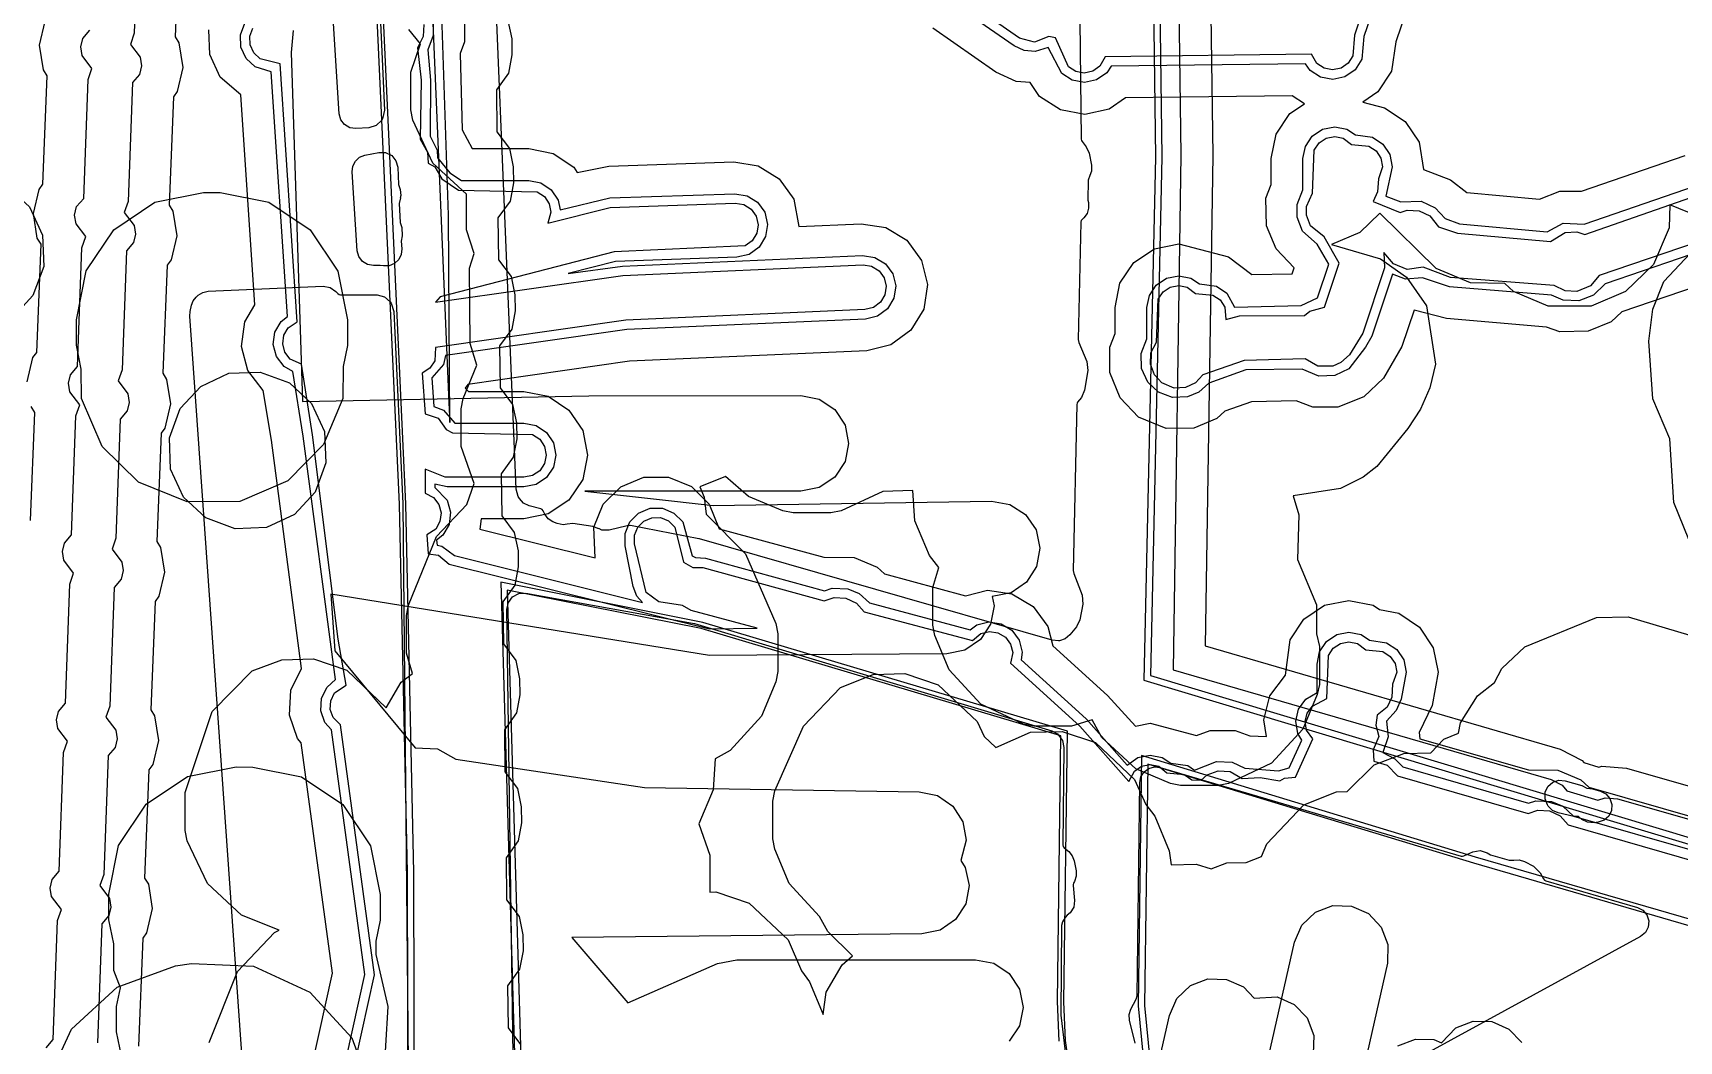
# Model space of a CAD drawing. Header units: metres. Extents: x -3943 to -3664, y 4962 to 6622.
# Drawn here: x -3807.2 to -3755.5, y 5347.2 to 5378.8 of the extents above; entities that cross this region are included whole.
import ezdxf

# ---------------------------------------------------------------- set-up
doc = ezdxf.new("R2010")
doc.units = ezdxf.units.M
doc.layers.add('AI_GREENING_EXCLUSIONS', color=1, linetype='Continuous')
doc.layers.add('AI_GREENING_LAWN', color=82, linetype='Continuous')

msp = doc.modelspace()

# ---------------------------------------------------------------- linework, layer by layer
at = {"layer": 'AI_GREENING_EXCLUSIONS'}
for points in [[(-3795.377, 5332.158), (-3795.423, 5352.473), (-3795.675, 5364.047), (-3797.145, 5395.942)], [(-3795.177, 5331.987), (-3795.223, 5352.475), (-3795.475, 5364.054), (-3796.955, 5396.155)], [(-3755.143, 5392.778), (-3772.124, 5391.078), (-3771.913, 5374.95), (-3772.274, 5358.52), (-3749.538, 5351.681)], [(-3755.126, 5392.579), (-3771.922, 5390.897), (-3771.713, 5374.949), (-3772.071, 5358.667), (-3749.525, 5351.886)], [(-3750.512, 5392.301), (-3764.296, 5391.39), (-3771.328, 5390.701), (-3771.113, 5375.008), (-3771.358, 5358.843), (-3759.472, 5355.393), (-3759.125, 5355.213), (-3758.977, 5355.037), (-3758.01, 5354.747), (-3757.775, 5354.821), (-3757.387, 5354.787), (-3750.222, 5352.747)], [(-3751.194, 5391.253), (-3763.331, 5390.451), (-3770.315, 5389.752), (-3770.113, 5375.004), (-3770.346, 5359.591), (-3759.193, 5356.353), (-3758.5, 5355.993), (-3758.444, 5355.926), (-3757.977, 5355.786), (-3757.885, 5355.815), (-3757.108, 5355.748), (-3750.033, 5353.729)], [(-3794.833, 5383.903), (-3794.129, 5367.23), (-3794.099, 5366.616), (-3794.136, 5373.129), (-3794.738, 5391.046)], [(-3803.88, 5382.574), (-3804.016, 5378.838), (-3804.137, 5378.491), (-3803.831, 5378.084), (-3803.788, 5377.814), (-3803.851, 5377.548), (-3804.072, 5377.289), (-3804.208, 5373.552), (-3804.329, 5373.205), (-3804.023, 5372.798), (-3803.979, 5372.528), (-3804.042, 5372.263), (-3804.264, 5372.003), (-3804.399, 5368.267), (-3804.521, 5367.92), (-3804.215, 5367.513), (-3804.171, 5367.243), (-3804.234, 5366.977), (-3804.456, 5366.718), (-3804.591, 5362.981), (-3804.713, 5362.634), (-3804.407, 5362.227), (-3804.363, 5361.957), (-3804.426, 5361.692), (-3804.647, 5361.432), (-3804.783, 5357.696), (-3804.905, 5357.349), (-3804.599, 5356.942), (-3804.555, 5356.672), (-3804.618, 5356.406), (-3804.839, 5356.147), (-3804.975, 5352.41), (-3805.096, 5352.063), (-3804.79, 5351.656), (-3804.747, 5351.386), (-3804.81, 5351.121), (-3805.031, 5350.861), (-3805.167, 5347.125)], [(-3802.595, 5382.128), (-3802.731, 5378.729), (-3802.613, 5378.537), (-3802.489, 5377.767), (-3802.668, 5377.007), (-3802.787, 5376.843), (-3802.923, 5373.443), (-3802.805, 5373.252), (-3802.68, 5372.481), (-3802.86, 5371.722), (-3802.979, 5371.557), (-3803.115, 5368.158), (-3802.997, 5367.966), (-3802.872, 5367.196), (-3803.052, 5366.436), (-3803.171, 5366.272), (-3803.307, 5362.872), (-3803.188, 5362.681), (-3803.064, 5361.91), (-3803.244, 5361.151), (-3803.363, 5360.986), (-3803.499, 5357.587), (-3803.38, 5357.395), (-3803.256, 5356.625), (-3803.436, 5355.865), (-3803.555, 5355.701), (-3803.69, 5352.301), (-3803.572, 5352.11), (-3803.448, 5351.339), (-3803.628, 5350.58), (-3803.746, 5350.415), (-3803.882, 5347.016)], [(-3764.714, 5380.633), (-3765.358, 5378.733), (-3765.425, 5378.021), (-3765.638, 5377.694), (-3765.959, 5377.473), (-3766.341, 5377.392), (-3766.725, 5377.463), (-3767.052, 5377.675), (-3767.193, 5377.881), (-3773.309, 5377.802), (-3773.445, 5377.593), (-3773.766, 5377.372), (-3774.148, 5377.291), (-3774.532, 5377.362), (-3774.859, 5377.574), (-3775.282, 5378.396), (-3775.691, 5378.266), (-3776.041, 5378.294), (-3776.359, 5378.441), (-3778.342, 5379.82)], [(-3764.985, 5380.826), (-3765.659, 5378.78), (-3765.704, 5378.132), (-3765.853, 5377.903), (-3766.078, 5377.748), (-3766.345, 5377.692), (-3766.613, 5377.741), (-3766.843, 5377.89), (-3767.012, 5378.183), (-3773.498, 5378.099), (-3773.66, 5377.802), (-3773.885, 5377.647), (-3774.152, 5377.591), (-3774.421, 5377.641), (-3774.65, 5377.789), (-3775.054, 5378.699), (-3775.267, 5378.736), (-3775.72, 5378.565), (-3776.188, 5378.687), (-3778.171, 5380.066)], [(-3763.832, 5380.118), (-3764.356, 5378.574), (-3764.497, 5377.65), (-3764.922, 5376.996), (-3765.394, 5376.671), (-3764.708, 5376.496), (-3764.059, 5376.063), (-3763.626, 5375.414), (-3763.491, 5374.56), (-3762.641, 5374.238), (-3762.129, 5373.836), (-3759.838, 5373.629), (-3759.196, 5373.877), (-3758.521, 5373.877), (-3755.264, 5374.995)], [(-3793.638, 5379.367), (-3793.638, 5378.575), (-3793.77, 5378.209), (-3793.706, 5375.81), (-3793.39, 5375.215), (-3791.616, 5375.215), (-3790.85, 5375.063), (-3790.201, 5374.629), (-3790.089, 5374.461), (-3789.101, 5374.667), (-3785.171, 5374.8), (-3784.401, 5374.673), (-3783.738, 5374.262), (-3783.283, 5373.628), (-3783.12, 5372.772), (-3781.163, 5372.858), (-3780.391, 5372.74), (-3779.724, 5372.335), (-3779.263, 5371.706), (-3779.077, 5370.948), (-3779.195, 5370.177), (-3779.6, 5369.51), (-3780.229, 5369.048), (-3780.987, 5368.862), (-3788.442, 5368.535), (-3793.532, 5367.805), (-3793.608, 5367.691), (-3793.506, 5367.589), (-3791.765, 5367.589), (-3791, 5367.437), (-3790.351, 5367.004), (-3789.917, 5366.355), (-3789.765, 5365.589), (-3789.917, 5364.824), (-3790.351, 5364.175), (-3791, 5363.742), (-3791.765, 5363.589), (-3793.11, 5363.589), (-3793.15, 5363.262), (-3789.529, 5362.36), (-3789.567, 5363.32), (-3789.27, 5364.041), (-3788.72, 5364.595), (-3788, 5364.895), (-3787.22, 5364.897), (-3786.498, 5364.601), (-3785.945, 5364.05), (-3785.631, 5363.266), (-3782.341, 5362.376), (-3781.385, 5362.369), (-3780.663, 5362.067), (-3780.428, 5361.858), (-3777.888, 5361.171), (-3777.198, 5361.345), (-3776.426, 5361.231), (-3775.756, 5360.83), (-3775.291, 5360.204), (-3775.138, 5359.597), (-3773.416, 5358.039), (-3772.545, 5357.07), (-3772.079, 5357.163), (-3770.623, 5356.78), (-3770.197, 5356.937), (-3769.406, 5356.937), (-3768.941, 5356.764), (-3768.419, 5356.742), (-3768.502, 5357.265), (-3768.321, 5358.024), (-3767.83, 5358.676), (-3767.677, 5359.787), (-3767.244, 5360.436), (-3766.595, 5360.87), (-3765.83, 5361.022), (-3765.064, 5360.87), (-3764.865, 5360.737), (-3764.262, 5360.617), (-3763.614, 5360.183), (-3763.18, 5359.534), (-3763.028, 5358.769), (-3763.21, 5357.724), (-3763.625, 5356.87), (-3763.601, 5356.678), (-3760.187, 5355.697), (-3759.266, 5355.684), (-3758.544, 5355.382), (-3758.287, 5355.151), (-3754.824, 5354.155)], [(-3807.38, 5367.89), (-3807.2, 5368.649), (-3807.081, 5368.814), (-3806.945, 5372.213), (-3807.064, 5372.405), (-3807.188, 5373.175), (-3807.008, 5373.935), (-3806.889, 5374.099), (-3806.754, 5377.499), (-3806.872, 5377.69), (-3806.996, 5378.461), (-3806.816, 5379.22)], [(-3806.785, 5346.966), (-3806.564, 5347.226), (-3806.428, 5350.962), (-3806.307, 5351.309), (-3806.613, 5351.716), (-3806.656, 5351.986), (-3806.593, 5352.252), (-3806.372, 5352.511), (-3806.236, 5356.248), (-3806.115, 5356.595), (-3806.421, 5357.002), (-3806.465, 5357.272), (-3806.402, 5357.537), (-3806.18, 5357.797), (-3806.045, 5361.533), (-3805.923, 5361.88), (-3806.229, 5362.287), (-3806.273, 5362.557), (-3806.21, 5362.823), (-3805.988, 5363.082), (-3805.853, 5366.819), (-3805.731, 5367.166), (-3806.037, 5367.573), (-3806.081, 5367.843), (-3806.018, 5368.108), (-3805.797, 5368.368), (-3805.661, 5372.104), (-3805.539, 5372.451), (-3805.845, 5372.858), (-3805.889, 5373.128), (-3805.826, 5373.394), (-3805.605, 5373.653), (-3805.469, 5377.39), (-3805.348, 5377.737), (-3805.654, 5378.144), (-3805.697, 5378.414), (-3805.634, 5378.679), (-3805.413, 5378.939)], [(-3801.665, 5347.132), (-3800.769, 5349.366), (-3799.608, 5350.587), (-3799.457, 5350.664), (-3800.643, 5351.138), (-3801.716, 5352.126), (-3802.347, 5353.473), (-3802.412, 5353.795), (-3802.412, 5354.983), (-3801.57, 5357.527), (-3800.31, 5358.806), (-3799.379, 5359.156), (-3798.385, 5359.183), (-3797.335, 5358.831), (-3796.095, 5357.645), (-3795.622, 5358.453), (-3795.268, 5358.729), (-3795.462, 5359.36), (-3795.462, 5360.548), (-3795.397, 5360.87), (-3794.509, 5363.032), (-3793.558, 5364.033), (-3793.33, 5364.7), (-3793.743, 5365.854), (-3793.743, 5367.042), (-3793.678, 5367.364), (-3793.241, 5368.408), (-3793.458, 5369.092), (-3793.479, 5371.461), (-3793.332, 5371.918), (-3793.576, 5372.668), (-3793.576, 5373.788), (-3794.626, 5374.761), (-3795.257, 5376.107), (-3795.322, 5376.43), (-3795.322, 5377.617), (-3795.019, 5378.508), (-3795.386, 5378.961)], [(-3799.477, 5341.632), (-3797.78, 5349.307), (-3798.768, 5356.552), (-3798.885, 5356.683), (-3799.14, 5357.421), (-3799.094, 5358.2), (-3798.763, 5358.883), (-3799.702, 5366.053), (-3799.962, 5367.62), (-3800.442, 5368.242), (-3800.645, 5368.996), (-3800.543, 5369.77), (-3800.23, 5370.312), (-3800.663, 5376.902), (-3801.313, 5377.463), (-3801.638, 5378.172), (-3801.666, 5378.952)], [(-3798.535, 5341.261), (-3796.766, 5349.266), (-3797.814, 5356.955), (-3798.022, 5357.189), (-3798.15, 5357.558), (-3798.127, 5357.947), (-3797.956, 5358.298), (-3797.687, 5358.537), (-3798.71, 5366.186), (-3799.033, 5368.216), (-3799.308, 5368.375), (-3799.546, 5368.685), (-3799.647, 5369.062), (-3799.596, 5369.448), (-3799.401, 5369.786), (-3799.203, 5369.938), (-3799.708, 5377.623), (-3800.217, 5377.782), (-3800.502, 5378.048), (-3800.665, 5378.403), (-3800.679, 5378.793), (-3800.542, 5379.158)], [(-3798.253, 5341.149), (-3796.461, 5349.254), (-3797.533, 5357.113), (-3797.763, 5357.34), (-3797.853, 5357.599), (-3797.836, 5357.871), (-3797.717, 5358.117), (-3797.351, 5358.354), (-3797.604, 5359.807), (-3798.413, 5366.225), (-3798.761, 5368.449), (-3799.11, 5368.601), (-3799.277, 5368.817), (-3799.347, 5369.081), (-3799.312, 5369.352), (-3799.175, 5369.589), (-3798.892, 5369.773), (-3799.425, 5377.881), (-3800.059, 5378.037), (-3800.259, 5378.223), (-3800.373, 5378.472), (-3800.382, 5378.745), (-3800.287, 5379.001)], [(-3799.024, 5378.923), (-3799.084, 5378.234), (-3798.726, 5367.271), (-3789.728, 5367.454), (-3783.058, 5367.455), (-3782.484, 5367.34), (-3781.997, 5367.015), (-3781.672, 5366.529), (-3781.558, 5365.955), (-3781.672, 5365.381), (-3781.997, 5364.894), (-3782.484, 5364.569), (-3783.058, 5364.455), (-3789.85, 5364.451), (-3785.821, 5364.007), (-3777.068, 5364.14), (-3776.492, 5364.034), (-3776.001, 5363.717), (-3775.668, 5363.235), (-3775.545, 5362.663), (-3775.651, 5362.087), (-3775.968, 5361.595), (-3776.45, 5361.263), (-3777.048, 5361.14), (-3776.988, 5360.854), (-3777.097, 5360.279), (-3777.418, 5359.789), (-3777.901, 5359.46), (-3778.474, 5359.34), (-3785.935, 5359.291), (-3797.841, 5361.213), (-3797.714, 5359.436), (-3795.189, 5356.389), (-3794.482, 5356.361), (-3793.903, 5356.033), (-3787.974, 5355.146), (-3779.341, 5355.011), (-3778.769, 5354.888), (-3778.287, 5354.555), (-3777.97, 5354.063), (-3777.865, 5353.488), (-3778.036, 5352.846), (-3777.892, 5352.636), (-3777.771, 5352.064), (-3777.879, 5351.488), (-3778.198, 5350.998), (-3778.681, 5350.667), (-3779.253, 5350.546), (-3790.261, 5350.435), (-3788.501, 5348.375), (-3785.677, 5349.61), (-3785.076, 5349.735), (-3777.571, 5349.735), (-3776.997, 5349.621), (-3776.51, 5349.296), (-3776.185, 5348.809), (-3776.071, 5348.235), (-3776.185, 5347.661), (-3776.51, 5347.175)], [(-3794.913, 5379.11), (-3794.932, 5378.735), (-3795.111, 5378.383), (-3795.001, 5377.365), (-3795.027, 5375.511), (-3794.792, 5375.103), (-3794.772, 5374.757), (-3794.565, 5374.643), (-3794.346, 5374.264), (-3793.82, 5373.915), (-3791.348, 5373.862), (-3791.121, 5373.71), (-3790.969, 5373.483), (-3790.916, 5373.215), (-3791.015, 5372.878), (-3789.057, 5373.368), (-3785.127, 5373.5), (-3784.858, 5373.456), (-3784.626, 5373.312), (-3784.466, 5373.09), (-3784.404, 5372.824), (-3784.448, 5372.555), (-3784.592, 5372.323), (-3784.814, 5372.164), (-3788.933, 5371.971), (-3794.404, 5370.555), (-3794.547, 5370.387), (-3788.659, 5371.228), (-3781.106, 5371.56), (-3780.836, 5371.518), (-3780.602, 5371.377), (-3780.441, 5371.156), (-3780.376, 5370.891), (-3780.417, 5370.621), (-3780.559, 5370.388), (-3780.779, 5370.226), (-3781.044, 5370.161), (-3788.563, 5369.831), (-3794.545, 5368.972), (-3794.568, 5368.55), (-3794.719, 5368.322), (-3794.968, 5368.166), (-3794.871, 5366.881), (-3794.465, 5366.745), (-3794.206, 5366.391), (-3794.01, 5366.289), (-3791.497, 5366.236), (-3791.27, 5366.084), (-3791.118, 5365.857), (-3791.065, 5365.589), (-3791.118, 5365.322), (-3791.27, 5365.094), (-3791.497, 5364.943), (-3791.765, 5364.889), (-3794.24, 5364.892), (-3794.869, 5365.144), (-3794.869, 5364.389), (-3794.613, 5364.253), (-3794.445, 5364.037), (-3794.372, 5363.774), (-3794.405, 5363.503), (-3794.54, 5363.265), (-3794.822, 5363.079), (-3794.778, 5362.49), (-3794.453, 5362.448), (-3794.12, 5362.164), (-3785.93, 5360.124), (-3784.435, 5360.145), (-3786.506, 5360.705), (-3786.781, 5360.862), (-3787.53, 5360.982), (-3787.928, 5361.267), (-3788.291, 5362.796), (-3788.291, 5363.069), (-3788.188, 5363.322), (-3787.995, 5363.516), (-3787.743, 5363.621), (-3787.47, 5363.622), (-3787.217, 5363.518), (-3787.024, 5363.325), (-3786.746, 5362.221), (-3786.457, 5362.06), (-3786.14, 5362.057), (-3782.329, 5361.005), (-3782.017, 5361.115), (-3781.642, 5361.095), (-3781.31, 5360.936), (-3781.066, 5360.665), (-3777.665, 5359.764), (-3777.398, 5359.98), (-3777.133, 5360.046), (-3776.863, 5360.006), (-3776.629, 5359.866), (-3776.466, 5359.647), (-3776.399, 5359.382), (-3776.474, 5359.053), (-3774.288, 5357.075), (-3772.745, 5355.332), (-3772.574, 5355.658), (-3772.347, 5355.81), (-3772.079, 5355.863), (-3771.811, 5355.81), (-3771.552, 5355.61), (-3771.009, 5355.557), (-3770.77, 5355.387), (-3770.475, 5355.379), (-3770.29, 5355.537), (-3769.94, 5355.663), (-3769.566, 5355.643), (-3769.182, 5355.432), (-3768.624, 5355.46), (-3767.998, 5355.351), (-3767.852, 5355.441), (-3767.515, 5355.468), (-3766.961, 5356.672), (-3767.16, 5356.945), (-3767.203, 5357.215), (-3767.14, 5357.481), (-3766.98, 5357.702), (-3766.53, 5357.939), (-3766.476, 5359.29), (-3766.325, 5359.517), (-3766.098, 5359.669), (-3765.83, 5359.722), (-3765.562, 5359.669), (-3765.303, 5359.469), (-3764.76, 5359.416), (-3764.533, 5359.264), (-3764.381, 5359.037), (-3764.328, 5358.769), (-3764.457, 5358.388), (-3764.484, 5357.981), (-3764.628, 5357.671), (-3764.947, 5357.413), (-3764.99, 5357.098), (-3764.896, 5356.744), (-3765.07, 5356.326), (-3765.049, 5355.971), (-3764.633, 5355.845), (-3764.305, 5355.508), (-3760.195, 5354.326), (-3759.897, 5354.429), (-3759.523, 5354.41), (-3759.191, 5354.25), (-3758.942, 5353.967), (-3754.832, 5352.784)], [(-3794.619, 5379.169), (-3794.619, 5378.773), (-3794.786, 5378.322), (-3794.701, 5377.364), (-3794.708, 5375.608), (-3794.498, 5375.162), (-3794.478, 5374.931), (-3794.096, 5374.458), (-3793.73, 5374.215), (-3791.616, 5374.215), (-3791.233, 5374.139), (-3790.908, 5373.922), (-3790.692, 5373.598), (-3790.63, 5373.288), (-3789.067, 5373.667), (-3785.137, 5373.8), (-3784.752, 5373.737), (-3784.421, 5373.531), (-3784.193, 5373.215), (-3784.104, 5372.835), (-3784.167, 5372.45), (-3784.373, 5372.118), (-3784.69, 5371.89), (-3785.07, 5371.801), (-3788.89, 5371.672), (-3790.372, 5371.289), (-3788.672, 5371.528), (-3781.119, 5371.859), (-3780.733, 5371.8), (-3780.4, 5371.598), (-3780.169, 5371.283), (-3780.076, 5370.904), (-3780.135, 5370.519), (-3780.337, 5370.185), (-3780.652, 5369.954), (-3781.031, 5369.861), (-3788.535, 5369.532), (-3794.235, 5368.714), (-3794.29, 5368.435), (-3794.657, 5368.01), (-3794.596, 5367.119), (-3794.297, 5366.994), (-3793.937, 5366.589), (-3791.765, 5366.589), (-3791.382, 5366.513), (-3791.058, 5366.296), (-3790.841, 5365.972), (-3790.765, 5365.589), (-3790.841, 5365.207), (-3791.058, 5364.882), (-3791.382, 5364.665), (-3791.765, 5364.589), (-3794.181, 5364.589), (-3794.569, 5364.669), (-3794.569, 5364.565), (-3794.177, 5364.173), (-3794.073, 5363.797), (-3794.12, 5363.409), (-3794.312, 5363.07), (-3794.509, 5362.916), (-3794.497, 5362.753), (-3794.347, 5362.729), (-3793.949, 5362.43), (-3788.038, 5360.959), (-3788.214, 5361.16), (-3788.327, 5361.46), (-3788.585, 5362.737), (-3788.586, 5363.127), (-3788.438, 5363.488), (-3788.162, 5363.765), (-3787.802, 5363.915), (-3787.412, 5363.916), (-3787.051, 5363.768), (-3786.775, 5363.492), (-3786.481, 5362.42), (-3786.374, 5362.367), (-3786.062, 5362.346), (-3782.318, 5361.328), (-3782.076, 5361.409), (-3781.583, 5361.389), (-3781.222, 5361.238), (-3780.907, 5360.949), (-3777.737, 5360.094), (-3777.527, 5360.251), (-3777.148, 5360.346), (-3776.762, 5360.289), (-3776.427, 5360.089), (-3776.195, 5359.776), (-3776.099, 5359.397), (-3776.136, 5359.151), (-3774.087, 5357.298), (-3772.801, 5355.849), (-3772.462, 5356.087), (-3772.079, 5356.163), (-3771.697, 5356.087), (-3771.432, 5355.91), (-3770.895, 5355.834), (-3770.681, 5355.691), (-3769.999, 5355.957), (-3769.506, 5355.937), (-3769.099, 5355.755), (-3768.05, 5355.664), (-3767.71, 5355.761), (-3767.311, 5356.629), (-3767.442, 5356.841), (-3767.503, 5357.227), (-3767.412, 5357.606), (-3767.184, 5357.922), (-3766.83, 5358.13), (-3766.83, 5359.022), (-3766.754, 5359.405), (-3766.537, 5359.729), (-3766.212, 5359.946), (-3765.83, 5360.022), (-3765.447, 5359.946), (-3765.182, 5359.769), (-3764.645, 5359.693), (-3764.321, 5359.476), (-3764.104, 5359.152), (-3764.028, 5358.769), (-3764.19, 5357.922), (-3764.341, 5357.561), (-3764.653, 5357.231), (-3764.596, 5356.733), (-3764.765, 5356.246), (-3764.386, 5356.041), (-3764.135, 5355.789), (-3760.182, 5354.65), (-3759.957, 5354.723), (-3759.464, 5354.704), (-3759.103, 5354.553), (-3758.772, 5354.248), (-3754.819, 5353.109)], [(-3792.273, 5379.238), (-3792.151, 5378.666), (-3792.145, 5378.166), (-3792.252, 5377.591), (-3792.631, 5377.059), (-3792.615, 5375.74), (-3792.222, 5375.217), (-3792.101, 5374.645), (-3792.095, 5374.145), (-3792.202, 5373.569), (-3792.581, 5373.037), (-3792.564, 5371.718), (-3792.172, 5371.196), (-3792.051, 5370.624), (-3792.044, 5370.124), (-3792.151, 5369.548), (-3792.531, 5369.016), (-3792.514, 5367.697), (-3792.122, 5367.175), (-3792, 5366.602), (-3791.994, 5366.102), (-3792.101, 5365.527), (-3792.48, 5364.995), (-3792.464, 5363.676), (-3792.071, 5363.154), (-3791.95, 5362.581), (-3791.944, 5362.081), (-3792.051, 5361.506), (-3792.43, 5360.974), (-3792.413, 5359.655), (-3792.021, 5359.133), (-3791.9, 5358.56), (-3791.893, 5358.06), (-3792, 5357.485), (-3792.38, 5356.953), (-3792.363, 5355.634), (-3791.971, 5355.112), (-3791.849, 5354.539), (-3791.843, 5354.039), (-3791.95, 5353.464), (-3792.329, 5352.932), (-3792.313, 5351.613), (-3791.92, 5351.09), (-3791.799, 5350.518), (-3791.793, 5350.018), (-3791.9, 5349.442), (-3792.279, 5348.911), (-3792.263, 5347.592), (-3791.87, 5347.069)], [(-3753.965, 5371.212), (-3757.254, 5370.083), (-3757.585, 5369.778), (-3758.307, 5369.476), (-3759.196, 5369.456), (-3759.618, 5369.611), (-3762.759, 5369.877), (-3763.785, 5370.139), (-3764.164, 5369.004), (-3764.739, 5368.008), (-3765.359, 5367.414), (-3766.178, 5367.092), (-3766.97, 5367.092), (-3767.487, 5367.287), (-3768.897, 5367.264), (-3769.733, 5366.969), (-3769.987, 5366.736), (-3770.71, 5366.434), (-3771.579, 5366.418), (-3772.443, 5366.779), (-3773.026, 5367.383), (-3773.344, 5368.183), (-3773.344, 5368.974), (-3773.18, 5369.405), (-3773.18, 5370.22), (-3773.028, 5370.985), (-3772.594, 5371.634), (-3771.946, 5372.067), (-3771.18, 5372.22), (-3769.613, 5371.814), (-3768.887, 5371.265), (-3767.619, 5371.286), (-3767.557, 5371.473), (-3768.121, 5372.065), (-3768.423, 5372.787), (-3768.439, 5373.656), (-3768.276, 5374.087), (-3768.276, 5374.901), (-3768.123, 5375.667), (-3767.69, 5376.316), (-3767.231, 5376.622), (-3767.62, 5376.875), (-3772.856, 5376.807), (-3773.372, 5376.453), (-3774.135, 5376.291), (-3774.902, 5376.433), (-3775.557, 5376.858), (-3775.855, 5377.292), (-3776.293, 5377.326), (-3776.93, 5377.62), (-3778.913, 5378.999)], [(-3754.29, 5372.158), (-3757.772, 5370.963), (-3758.144, 5370.607), (-3758.602, 5370.436), (-3759.096, 5370.456), (-3759.467, 5370.614), (-3762.669, 5370.873), (-3763.518, 5371.157), (-3764.054, 5371.119), (-3764.462, 5371.269), (-3765.112, 5369.321), (-3765.306, 5368.982), (-3765.838, 5368.297), (-3766.279, 5368.092), (-3766.772, 5368.072), (-3767.302, 5368.292), (-3769.076, 5368.262), (-3770.24, 5367.851), (-3770.546, 5367.565), (-3770.907, 5367.414), (-3771.381, 5367.398), (-3771.82, 5367.565), (-3772.154, 5367.878), (-3772.348, 5368.303), (-3772.363, 5368.776), (-3772.18, 5369.24), (-3772.18, 5370.22), (-3772.104, 5370.602), (-3771.887, 5370.927), (-3771.887, 5370.927), (-3771.563, 5371.143), (-3771.18, 5371.22), (-3770.798, 5371.143), (-3770.533, 5370.967), (-3769.996, 5370.89), (-3769.671, 5370.674), (-3769.431, 5370.23), (-3767.33, 5370.288), (-3766.82, 5370.523), (-3766.466, 5371.583), (-3766.828, 5372.21), (-3767.292, 5372.624), (-3767.459, 5373.063), (-3767.459, 5373.458), (-3767.276, 5373.922), (-3767.276, 5374.901), (-3767.2, 5375.284), (-3766.983, 5375.609), (-3766.658, 5375.825), (-3766.276, 5375.901), (-3765.893, 5375.825), (-3765.628, 5375.648), (-3765.091, 5375.572), (-3764.767, 5375.356), (-3764.55, 5375.031), (-3764.474, 5374.648), (-3764.668, 5373.723), (-3764.194, 5373.542), (-3763.561, 5373.56), (-3763.121, 5373.355), (-3762.808, 5373.022), (-3762.354, 5372.852), (-3759.604, 5372.604), (-3759.096, 5372.877), (-3758.432, 5372.846), (-3754.939, 5374.05)], [(-3754.387, 5372.442), (-3757.966, 5371.234), (-3758.232, 5370.909), (-3758.662, 5370.73), (-3759.036, 5370.75), (-3759.378, 5370.919), (-3762.642, 5371.171), (-3763.492, 5371.487), (-3763.995, 5371.413), (-3764.425, 5371.592), (-3764.738, 5371.947), (-3764.711, 5371.471), (-3765.397, 5369.416), (-3765.817, 5368.734), (-3766.085, 5368.492), (-3766.338, 5368.386), (-3766.81, 5368.386), (-3767.21, 5368.613), (-3769.129, 5368.561), (-3770.421, 5368.105), (-3770.65, 5367.857), (-3770.967, 5367.708), (-3771.322, 5367.692), (-3771.716, 5367.857), (-3771.948, 5368.109), (-3772.069, 5368.44), (-3772.054, 5368.795), (-3771.88, 5369.136), (-3771.827, 5370.487), (-3771.675, 5370.715), (-3771.675, 5370.715), (-3771.448, 5370.866), (-3771.18, 5370.92), (-3770.912, 5370.866), (-3770.653, 5370.667), (-3770.11, 5370.613), (-3769.883, 5370.462), (-3769.732, 5370.234), (-3769.703, 5369.843), (-3769.266, 5369.959), (-3767.231, 5369.971), (-3767.063, 5370.113), (-3766.598, 5370.239), (-3766.139, 5371.616), (-3766.613, 5372.44), (-3767.043, 5372.791), (-3767.165, 5373.122), (-3767.165, 5373.399), (-3766.976, 5373.818), (-3766.922, 5375.169), (-3766.771, 5375.396), (-3766.544, 5375.548), (-3766.276, 5375.601), (-3766.008, 5375.548), (-3765.749, 5375.348), (-3765.206, 5375.295), (-3764.979, 5375.143), (-3764.827, 5374.916), (-3764.774, 5374.648), (-3764.903, 5374.267), (-3764.93, 5373.86), (-3765.072, 5373.554), (-3764.221, 5373.212), (-3763.995, 5373.285), (-3763.621, 5373.266), (-3763.288, 5373.106), (-3763.012, 5372.757), (-3762.421, 5372.557), (-3759.499, 5372.293), (-3759.036, 5372.583), (-3758.662, 5372.603), (-3758.41, 5372.518), (-3754.842, 5373.766)], [(-3754.561, 5372.972), (-3755.743, 5373.447), (-3755.76, 5372.727), (-3756.258, 5371.577), (-3757.135, 5370.722), (-3758.219, 5370.268), (-3759.57, 5370.268), (-3760.653, 5370.722), (-3760.933, 5370.98), (-3762.005, 5370.996), (-3763.089, 5371.449), (-3764.857, 5373.188), (-3765.485, 5372.582), (-3766.384, 5372.206), (-3764.843, 5371.749), (-3764.026, 5371.182), (-3763.388, 5370.276), (-3763.105, 5368.449), (-3763.284, 5367.7), (-3763.585, 5367.028), (-3763.977, 5366.428), (-3764.954, 5365.228), (-3765.383, 5364.892), (-3766.098, 5364.54), (-3767.587, 5364.304), (-3767.408, 5363.709), (-3767.451, 5362.312), (-3766.851, 5360.888), (-3766.855, 5359.967), (-3766.76, 5359.573), (-3766.76, 5358.385), (-3766.825, 5358.063), (-3767.279, 5356.98), (-3768.266, 5355.906), (-3769.613, 5355.275), (-3769.936, 5355.21), (-3771.123, 5355.21), (-3771.445, 5355.275), (-3772.529, 5355.728), (-3773.603, 5356.716), (-3773.902, 5357.271), (-3774.55, 5357.069), (-3775.738, 5357.069), (-3776.06, 5357.134), (-3777.407, 5357.765), (-3778.395, 5358.839), (-3778.848, 5359.922), (-3778.913, 5360.245), (-3778.913, 5361.432), (-3778.724, 5362.051), (-3779.021, 5362.434), (-3779.474, 5363.518), (-3779.539, 5364.47), (-3780.484, 5364.439), (-3781.792, 5363.834), (-3782.115, 5363.769), (-3783.302, 5363.769), (-3783.624, 5363.834), (-3784.708, 5364.287), (-3785.426, 5364.92), (-3786.238, 5364.589), (-3786.103, 5364.267), (-3786.038, 5363.731), (-3784.796, 5362.49), (-3783.845, 5360.3), (-3783.78, 5359.977), (-3783.78, 5358.79), (-3783.845, 5358.467), (-3784.298, 5357.384), (-3785.286, 5356.31), (-3785.754, 5356.047), (-3785.819, 5355.069), (-3786.265, 5354.004), (-3785.922, 5353.016), (-3785.922, 5351.861), (-3785.735, 5351.866), (-3784.685, 5351.514), (-3783.461, 5350.356), (-3783.045, 5349.388), (-3782.787, 5349.044), (-3782.354, 5348.009), (-3782.268, 5348.711), (-3781.766, 5349.571), (-3781.439, 5349.851), (-3782.207, 5350.619), (-3782.47, 5351.088), (-3783.423, 5352.127), (-3783.877, 5353.21), (-3783.942, 5353.533), (-3783.942, 5354.72), (-3783.877, 5355.042), (-3782.978, 5357.069), (-3781.818, 5358.291), (-3780.788, 5358.698), (-3779.794, 5358.725), (-3778.744, 5358.373), (-3777.52, 5357.214), (-3777.299, 5356.748), (-3776.934, 5356.403), (-3775.84, 5356.878), (-3774.846, 5356.905), (-3773.796, 5356.553), (-3772.572, 5355.394), (-3772.218, 5354.613), (-3771.933, 5354.243), (-3771.48, 5353.159), (-3771.415, 5352.717), (-3770.63, 5352.738), (-3770.162, 5352.59), (-3769.666, 5352.776), (-3769.063, 5352.792), (-3768.576, 5352.976), (-3768.407, 5353.378), (-3767.247, 5354.6), (-3766.217, 5355.007), (-3765.882, 5355.016), (-3765.035, 5355.861), (-3764.104, 5356.211), (-3763.257, 5356.234), (-3762.852, 5356.661), (-3762.391, 5356.854), (-3762.321, 5357.18), (-3761.787, 5358.019), (-3761.254, 5358.443), (-3761.024, 5358.879), (-3760.298, 5359.559), (-3758.045, 5360.482), (-3757.05, 5360.508), (-3755.117, 5359.926)], [(-3755.148, 5362.931), (-3755.618, 5364.096), (-3755.738, 5366.096), (-3756.277, 5367.352), (-3756.405, 5369.17), (-3756.275, 5370.168), (-3755.936, 5371.044), (-3754.776, 5372.265)], [(-3807.273, 5363.528), (-3807.137, 5366.928), (-3807.256, 5367.119)], [(-3772.603, 5332.027), (-3774.739, 5347.201), (-3774.794, 5348.415), (-3774.678, 5356.912), (-3786.143, 5360.333), (-3792.496, 5361.591), (-3791.696, 5334.131)], [(-3774.937, 5347.177), (-3774.994, 5348.418), (-3774.883, 5356.764), (-3786.195, 5360.14), (-3792.292, 5361.348), (-3791.497, 5334.135)], [(-3751.943, 5350.083), (-3761.849, 5352.959), (-3772.347, 5356.149), (-3772.457, 5348.284), (-3772.104, 5344.656)], [(-3804.421, 5346.714), (-3804.57, 5347.464), (-3804.57, 5348.266), (-3804.453, 5348.855), (-3804.662, 5349.394), (-3804.662, 5349.394), (-3804.662, 5350.237), (-3804.811, 5350.987), (-3804.811, 5351.789), (-3804.507, 5353.32), (-3803.639, 5354.617), (-3802.342, 5355.485), (-3800.811, 5355.789), (-3800.289, 5355.784), (-3798.758, 5355.48), (-3797.461, 5354.612), (-3796.593, 5353.315), (-3796.289, 5351.784), (-3796.289, 5350.978), (-3796.42, 5350.319), (-3796.42, 5349.893), (-3796.048, 5348.261), (-3796.195, 5345.794)], [(-3751.998, 5349.891), (-3761.907, 5352.768), (-3772.151, 5355.881), (-3772.257, 5348.293), (-3771.905, 5344.677)], [(-3770.234, 5338.4), (-3767.547, 5350.289), (-3767.309, 5350.824), (-3766.884, 5351.226), (-3766.338, 5351.436), (-3765.753, 5351.421), (-3765.218, 5351.183), (-3764.815, 5350.759), (-3764.605, 5350.212), (-3764.62, 5349.627), (-3767.451, 5337.109)], [(-3806.81, 5345.78), (-3805.988, 5347.549), (-3804.552, 5348.869), (-3802.72, 5349.54), (-3802.217, 5349.618), (-3800.268, 5349.536), (-3798.498, 5348.713), (-3797.178, 5347.277), (-3796.508, 5345.446)], [(-3772.431, 5343.751), (-3771.474, 5347.983), (-3771.236, 5348.518), (-3770.812, 5348.921), (-3770.265, 5349.13), (-3769.68, 5349.115), (-3769.146, 5348.877), (-3768.813, 5348.527), (-3768.085, 5348.567), (-3767.55, 5348.329), (-3767.147, 5347.904), (-3766.937, 5347.358), (-3766.952, 5346.773)], [(-3764.289, 5347.033), (-3763.742, 5347.242), (-3763.157, 5347.227), (-3762.924, 5347.124), (-3762.469, 5347.596), (-3761.923, 5347.805), (-3761.338, 5347.79), (-3760.803, 5347.552), (-3760.4, 5347.128)]]:
    msp.add_lwpolyline(points, dxfattribs=at)
for points in [[(-3808.924, 5374.37), (-3808.007, 5374.029), (-3807.308, 5373.382), (-3806.899, 5372.5), (-3806.86, 5371.514), (-3807.201, 5370.597), (-3807.848, 5369.898), (-3808.73, 5369.489), (-3809.716, 5369.45), (-3810.633, 5369.791), (-3811.332, 5370.438), (-3811.741, 5371.32), (-3811.78, 5372.306), (-3811.439, 5373.223), (-3810.792, 5373.922), (-3809.91, 5374.331), (-3808.924, 5374.37)], [(-3804.662, 5372.668), (-3803.365, 5373.536), (-3801.834, 5373.84), (-3801.312, 5373.835), (-3799.781, 5373.531), (-3798.484, 5372.663), (-3797.616, 5371.366), (-3797.312, 5369.835), (-3797.312, 5369.029), (-3797.443, 5368.37), (-3797.459, 5367.368), (-3798.063, 5365.923), (-3799.186, 5364.779), (-3800.695, 5364.132), (-3802.356, 5364.116), (-3803.878, 5364.736), (-3805.022, 5365.859), (-3805.669, 5367.368), (-3805.685, 5368.288), (-3805.834, 5369.038), (-3805.834, 5369.84), (-3805.53, 5371.371), (-3804.662, 5372.668)], [(-3800.055, 5368.195), (-3799.138, 5367.854), (-3798.439, 5367.207), (-3798.03, 5366.325), (-3797.991, 5365.339), (-3798.332, 5364.422), (-3798.979, 5363.723), (-3799.861, 5363.314), (-3800.847, 5363.275), (-3801.764, 5363.616), (-3802.463, 5364.263), (-3802.872, 5365.145), (-3802.911, 5366.131), (-3802.57, 5367.048), (-3801.923, 5367.747), (-3801.041, 5368.156), (-3800.055, 5368.195)]]:
    msp.add_lwpolyline(points, close=True, dxfattribs=at)
at = {"layer": 'AI_GREENING_LAWN'}
for points in [[(-3796.96, 5394.091), (-3796.146, 5376.429), (-3796.215, 5376.151), (-3796.237, 5376.113), (-3796.408, 5375.941), (-3796.639, 5375.868), (-3797.045, 5375.845), (-3797.238, 5375.872), (-3797.405, 5375.97), (-3797.523, 5376.125), (-3797.573, 5376.313), (-3798.528, 5391.534)], [(-3774.418, 5390.423), (-3774.246, 5375.511), (-3774.24, 5375.472), (-3774.221, 5375.438), (-3774.096, 5375.277), (-3774, 5375.068), (-3773.927, 5374.701), (-3773.925, 5374.512), (-3773.981, 5374.369), (-3774.026, 5374.22), (-3774.04, 5373.597), (-3774.022, 5373.52), (-3774.013, 5373.347), (-3774.064, 5373.182), (-3774.168, 5373.043), (-3774.221, 5372.993), (-3774.248, 5372.955), (-3774.259, 5372.909), (-3774.338, 5369.222), (-3774.319, 5369.121), (-3774.069, 5368.524), (-3774.037, 5368.246), (-3774.144, 5367.622), (-3774.242, 5367.4), (-3774.359, 5367.248), (-3774.378, 5367.214), (-3774.385, 5367.176), (-3774.499, 5361.965), (-3774.482, 5361.87), (-3774.216, 5361.186), (-3774.191, 5360.908), (-3774.289, 5360.413), (-3774.392, 5360.193), (-3774.602, 5359.936), (-3774.748, 5359.815), (-3774.928, 5359.757), (-3774.964, 5359.752), (-3775.164, 5359.768), (-3786.243, 5362.952), (-3786.264, 5362.957), (-3788.417, 5363.373), (-3788.522, 5363.37), (-3789.087, 5363.233), (-3789.317, 5363.231), (-3789.41, 5363.277), (-3789.414, 5363.266), (-3789.596, 5363.348), (-3790.224, 5363.442), (-3790.407, 5363.42), (-3790.529, 5363.396), (-3790.721, 5363.435), (-3790.857, 5363.492), (-3791.006, 5363.589), (-3791.111, 5363.733), (-3791.162, 5363.835), (-3791.193, 5363.874), (-3791.238, 5363.897), (-3791.598, 5363.989), (-3791.777, 5364.075), (-3791.908, 5364.224), (-3791.943, 5364.285), (-3792.009, 5364.513), (-3793, 5388.549)], [(-3799.814, 5335.206), (-3802.273, 5369.955), (-3802.262, 5370.101), (-3802.218, 5370.294), (-3802.162, 5370.436), (-3802.066, 5370.554), (-3802.008, 5370.607), (-3801.862, 5370.699), (-3801.694, 5370.736), (-3798.074, 5370.895), (-3797.855, 5370.855), (-3797.675, 5370.724), (-3797.619, 5370.659), (-3797.579, 5370.629), (-3797.53, 5370.619), (-3796.384, 5370.62), (-3796.15, 5370.562), (-3795.97, 5370.402), (-3795.941, 5370.358), (-3795.854, 5370.099), (-3795.576, 5364.063), (-3795.576, 5364.063), (-3795.575, 5364.045), (-3795.298, 5335.514)], [(-3791.965, 5337.145), (-3792.299, 5360.746), (-3792.254, 5360.959), (-3792.122, 5361.134), (-3791.929, 5361.235), (-3791.711, 5361.245), (-3786.463, 5360.309), (-3786.407, 5360.296), (-3775.17, 5356.929), (-3774.989, 5356.83), (-3774.863, 5356.667), (-3774.84, 5356.619), (-3774.79, 5356.396), (-3774.829, 5353.345), (-3774.818, 5353.294), (-3774.786, 5353.253), (-3774.786, 5353.253), (-3774.638, 5353.13), (-3774.527, 5353), (-3774.467, 5352.842), (-3774.405, 5352.528), (-3774.402, 5352.356), (-3774.457, 5352.193), (-3774.488, 5352.135), (-3774.501, 5352.101), (-3774.502, 5352.065), (-3774.456, 5351.598), (-3774.48, 5351.388), (-3774.589, 5351.206), (-3774.689, 5351.137), (-3774.753, 5351.065), (-3774.832, 5350.922), (-3774.863, 5350.805), (-3774.891, 5348.021), (-3774.889, 5347.988), (-3774.486, 5344.655)], [(-3772.554, 5347.114), (-3772.727, 5347.833), (-3772.736, 5348.011), (-3772.683, 5348.182), (-3772.521, 5348.491), (-3772.492, 5348.603), (-3772.405, 5355.3), (-3772.369, 5355.48), (-3772.27, 5355.635), (-3772.123, 5355.744), (-3771.946, 5355.792), (-3771.764, 5355.773), (-3762.301, 5352.991), (-3762.301, 5352.991), (-3762.259, 5352.987), (-3762.219, 5352.996), (-3761.937, 5353.119), (-3761.708, 5353.16), (-3761.485, 5353.093), (-3761.379, 5353.031), (-3760.794, 5352.862), (-3760.65, 5352.861), (-3760.484, 5352.873), (-3760.307, 5352.818), (-3760.026, 5352.669), (-3759.821, 5352.468), (-3759.713, 5352.271), (-3759.683, 5352.235), (-3759.641, 5352.214), (-3756.763, 5351.378), (-3756.59, 5351.288), (-3756.464, 5351.139), (-3756.405, 5350.952), (-3756.423, 5350.758), (-3756.513, 5350.585), (-3756.663, 5350.459), (-3771.067, 5342.6)]]:
    msp.add_lwpolyline(points, dxfattribs=at)
for points in [[(-3795.647, 5373.669), (-3795.683, 5373.49), (-3795.656, 5372.89), (-3795.606, 5372.736), (-3795.592, 5372.479), (-3795.628, 5372.308), (-3795.607, 5372.068), (-3795.624, 5371.889), (-3795.703, 5371.728), (-3795.834, 5371.605), (-3796, 5371.536), (-3796.18, 5371.531), (-3796.284, 5371.546), (-3796.495, 5371.542), (-3796.682, 5371.574), (-3796.843, 5371.673), (-3796.956, 5371.826), (-3797.004, 5372.009), (-3797.166, 5374.488), (-3797.146, 5374.666), (-3797.064, 5374.825), (-3796.931, 5374.946), (-3796.764, 5375.011), (-3796.329, 5375.097), (-3796.115, 5375.093), (-3795.923, 5375), (-3795.788, 5374.835), (-3795.733, 5374.629), (-3795.708, 5374.091), (-3795.657, 5373.934), (-3795.634, 5373.745), (-3795.653, 5373.671), (-3795.647, 5373.669)], [(-3757.809, 5354.12), (-3757.991, 5354.056), (-3758.122, 5354.037), (-3758.327, 5354.05), (-3758.509, 5354.144), (-3758.618, 5354.232), (-3758.761, 5354.236), (-3759.256, 5354.349), (-3759.431, 5354.426), (-3759.564, 5354.563), (-3759.591, 5354.604), (-3759.665, 5354.792), (-3759.659, 5354.993), (-3759.573, 5355.176), (-3759.423, 5355.31), (-3759.232, 5355.374), (-3759.031, 5355.357), (-3758.509, 5355.204), (-3758.349, 5355.121), (-3758.169, 5355.103), (-3757.921, 5355.03), (-3757.75, 5354.942), (-3757.626, 5354.795), (-3757.566, 5354.612), (-3757.58, 5354.42), (-3757.665, 5354.247), (-3757.809, 5354.12)]]:
    msp.add_lwpolyline(points, close=True, dxfattribs=at)

doc.saveas('drawing.dxf')
